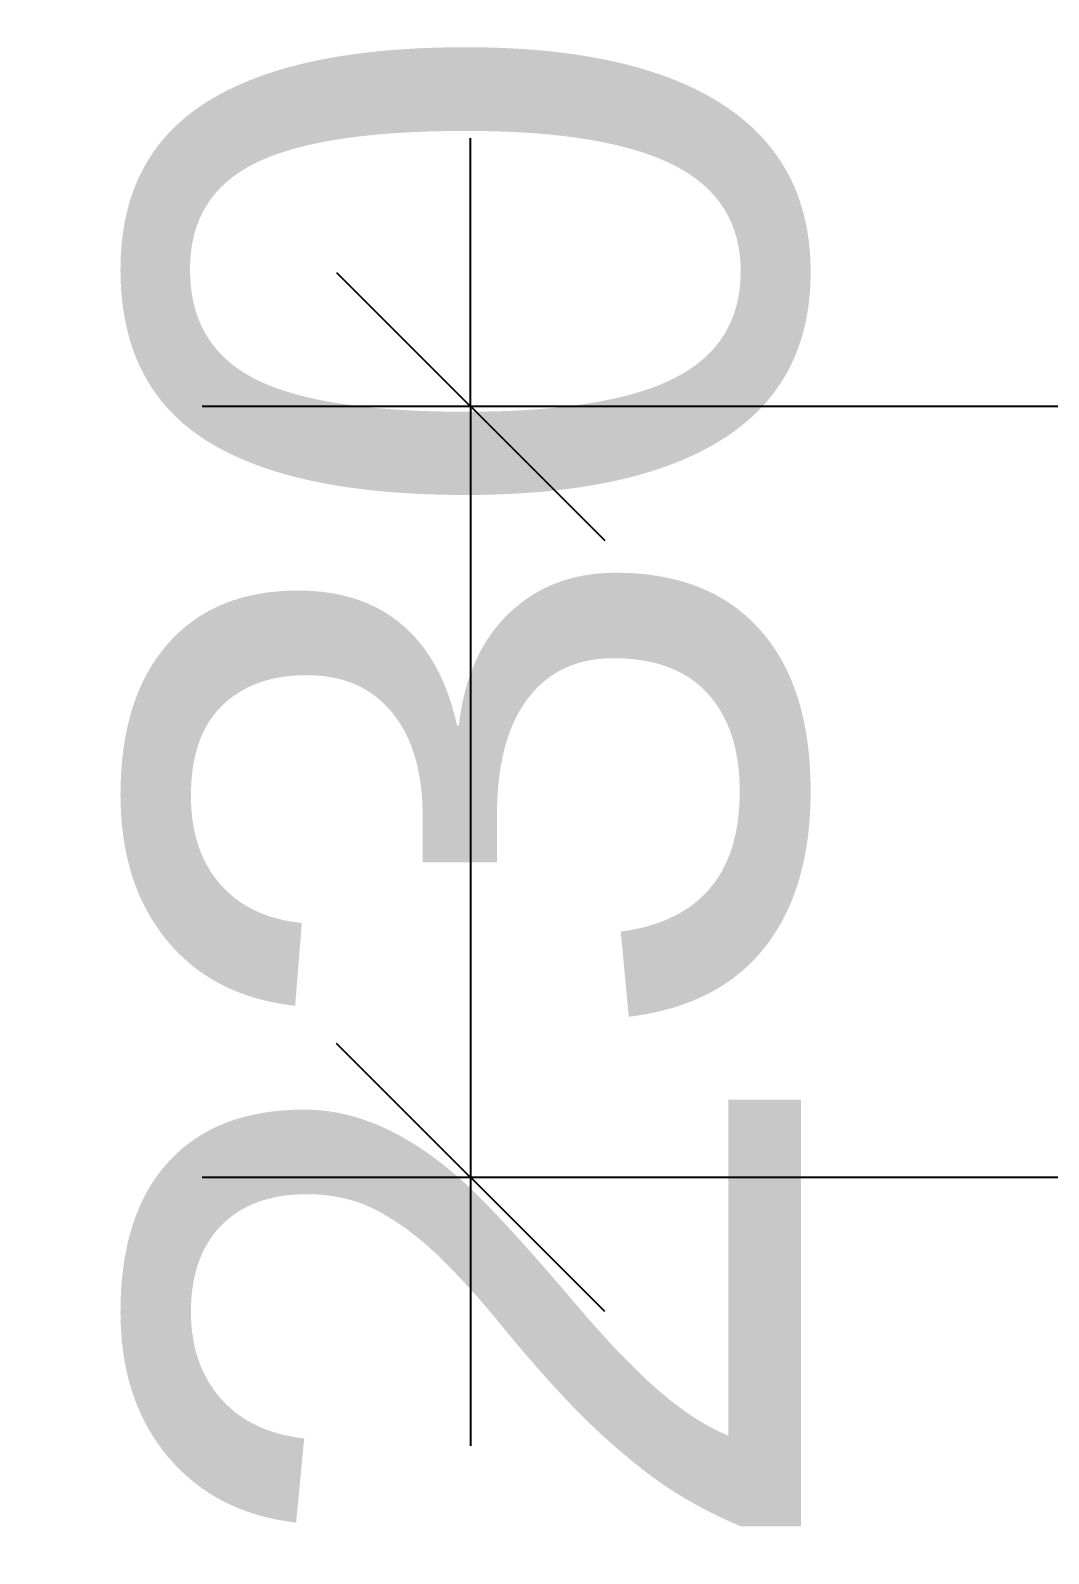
# Model space of a CAD drawing. Extents: x 7897917 to 8423973, y -6487334 to -6173396.
# Drawn here: x 8297604.7 to 8297908.3, y -6443182.2 to -6442727.9 of the extents above; entities that cross this region are included whole.
import ezdxf

# ---------------------------------------------------------------- set-up
doc = ezdxf.new("R2010")
doc.units = 0
doc.header["$LTSCALE"] = 600
doc.header["$MEASUREMENT"] = 0
doc.header["$PDMODE"] = 35
doc.layers.get('0').update_dxf_attribs({"linetype": 'CONTINUOUS'})
doc.layers.get('Defpoints').update_dxf_attribs({"linetype": 'CONTINUOUS'})
doc.layers.add('Working Dim', color=5, linetype='CONTINUOUS')
doc.styles.add('ari', font='arial.ttf')
doc.dimstyles.new('int. dim', dxfattribs={"dimtxt": 450, "dimasz": 80, "dimexe": 80, "dimexo": 0, "dimgap": 70, "dimtad": 0, "dimdec": 0, "dimzin": 12, "dimdsep": 46, "dimtxsty": 'ari', "dimblk": 'OBLIQUE', "dimcen": 2, "dimdle": 80, "dimclrd": 256, "dimclre": 256, "dimclrt": 6, "dimadec": 0, "dimazin": 0, "dimtfac": 1, "dimtdec": 0, "dimtix": 1, "dimtmove": 2, "dimatfit": 3, "dimfxl": 1, "dimtolj": 1, "dimtzin": 0, "dimlwd": -1, "dimlwe": -1, "dimarcsym": 0})

# ---------------------------------------------------------------- blocks, each defined once
blk = doc.blocks.new('_Oblique')
at = {"color": 0, "linetype": 'ByBlock', "lineweight": -2}
blk.add_line((-0.5, -0.5), (0.5, 0.5), dxfattribs=at)
blk = doc.blocks.new('*D2715')
at = {"layer": 'Defpoints', "color": 0, "transparency": 16777216}
for p in [(8297952.3, -6442840.04, 8.02), (8297735.94, -6443070), (8297952.3, -6443070, 8.02)]:
    blk.add_point(p, dxfattribs=at)
at = {"layer": 'Working Dim', "transparency": 16777216}
for p, q in [((8297735.94, -6442840.04), (8297735.94, -6442760.04)), ((8297952.3, -6442840.04), (8297655.94, -6442840.04)), ((8297735.94, -6442840.04), (8297735.94, -6443070)), ((8297952.3, -6443070), (8297655.94, -6443070)), ((8297735.94, -6443070), (8297735.94, -6443150))]:
    blk.add_line(p, q, dxfattribs=at)
at = {"layer": 'Working Dim', "transparency": 16777216, "xscale": 80, "yscale": 80, "zscale": 80}
for p, rotation in [((8297735.94, -6442840.04), 270), ((8297735.94, -6443070), 90)]:
    blk.add_blockref('_Oblique', p, dxfattribs=dict(at, rotation=rotation))
at = {"layer": 'Working Dim', "color": 6, "transparency": 16777216, "insert": (8297735.94, -6442955.02), "char_height": 200, "attachment_point": 5, "rotation": 90, "style": 'ari'}
blk.add_mtext('\\A1;230', dxfattribs=at)

msp = doc.modelspace()

# ---------------------------------------------------------------- dimensions: what is measured, and where the dimension line sits
at = {"layer": 'Working Dim', "color": 7}
dim = msp.add_linear_dim(base=(8297735.938, -6443069.999), p1=(8297952.303, -6442840.043, 8.025), p2=(8297952.303, -6443069.999, 8.025), angle=90, dimstyle='int. dim', override={"dimtxt": 200, "dimarcsym": 1}, dxfattribs=at)
dim.commit()
dim.dimension.update_dxf_attribs({"geometry": '*D2715', "text_midpoint": (8297735.938, -6442955.021)})

doc.saveas('drawing.dxf')
